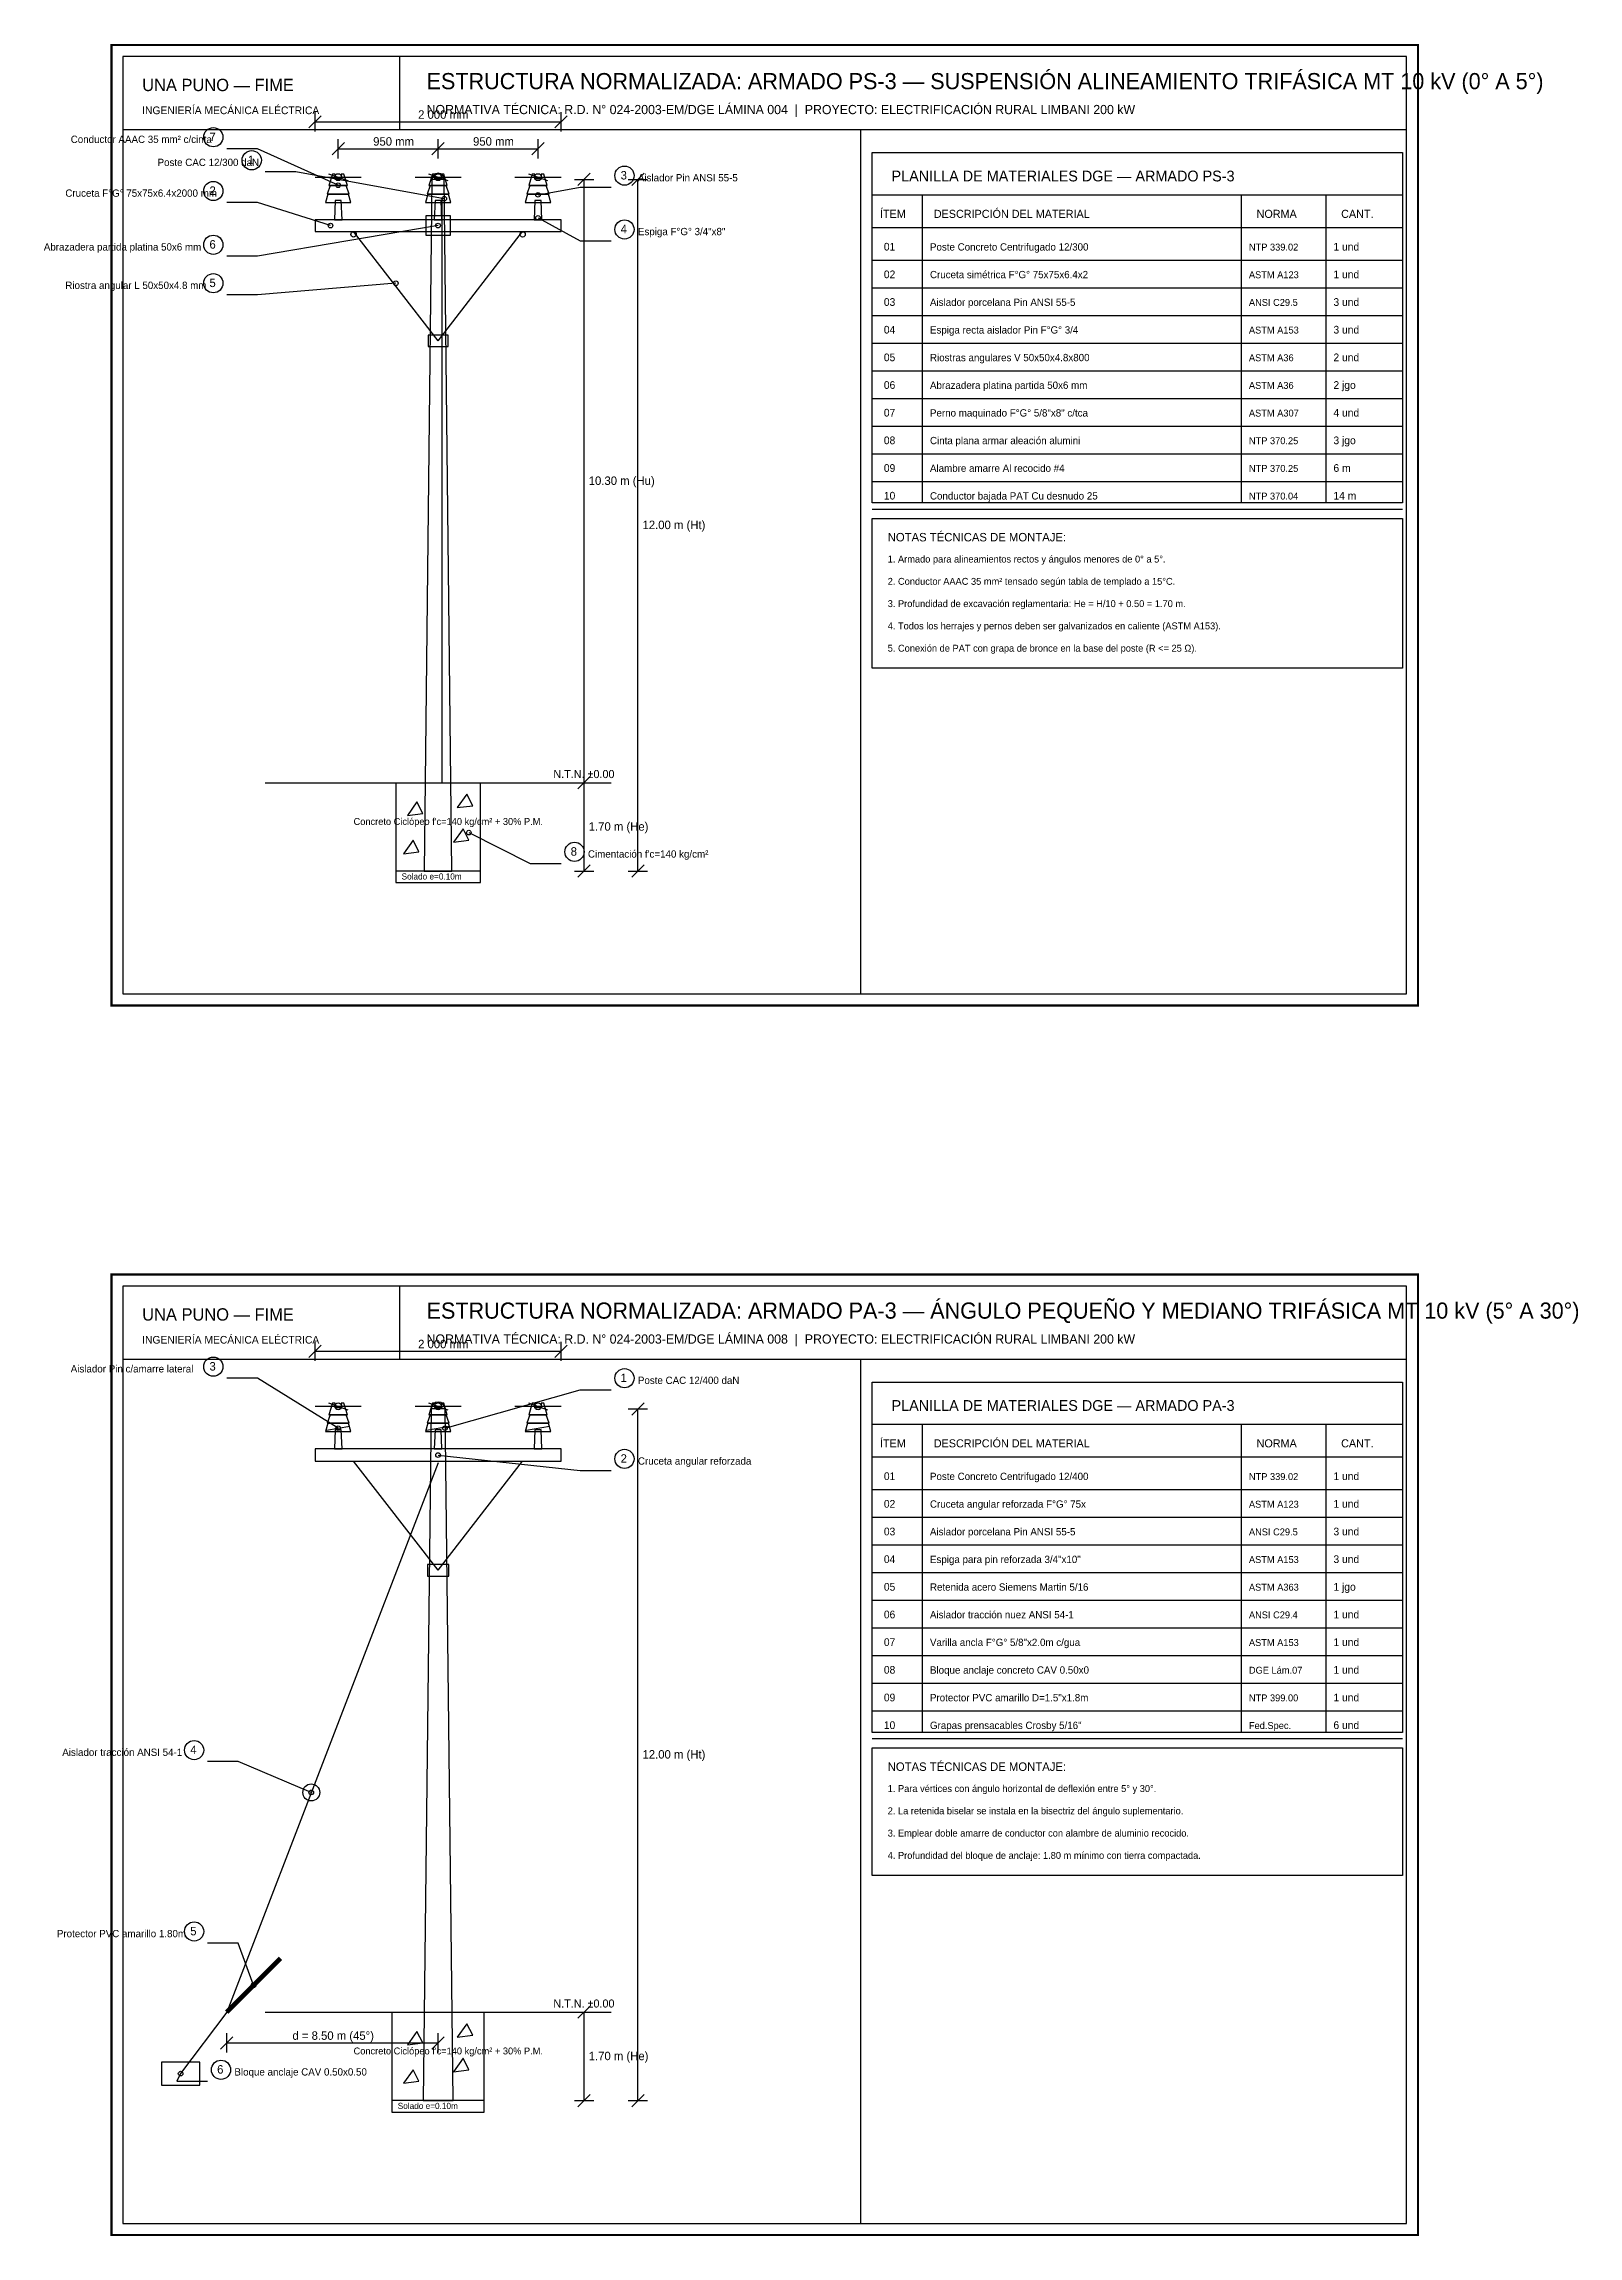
# Model space of a CAD drawing. Header units: metres. Extents: x 425183 to 427629, y 8434421 to 8436790.
# Drawn here: x 426782 to 427182, y 8436180 to 8436750 of the extents above; entities that cross this region are included whole.
import ezdxf

# ---------------------------------------------------------------- set-up
doc = ezdxf.new("R2010")
doc.units = ezdxf.units.M
doc.layers.add('10_DETALLES_ESTRUCTURAS_DGE', color=7, linetype='Continuous')

msp = doc.modelspace()

# ---------------------------------------------------------------- linework, layer by layer
at = {"layer": '10_DETALLES_ESTRUCTURAS_DGE', "color": 2}
for p, q in [((426875, 8436728), (426875, 8436747)), ((426995, 8436503), (426995, 8436728)), ((426998, 8436711), (427136, 8436711)), ((426840, 8436558), (426930, 8436558)), ((426875, 8436408), (426875, 8436427)), ((426995, 8436183), (426995, 8436408)), ((426856, 8436389.5), (426862, 8436390.5)), ((426882, 8436389.5), (426888, 8436390.5)), ((426908, 8436389.5), (426914, 8436390.5)), ((426998, 8436391), (427136, 8436391)), ((426840, 8436238), (426930, 8436238))]:
    msp.add_line(p, q, dxfattribs=at)
at = {"layer": '10_DETALLES_ESTRUCTURAS_DGE', "color": 4}
for p, q in [((426853, 8436727.5), (426853, 8436732.5)), ((426917, 8436727.5), (426917, 8436732.5)), ((426851.4, 8436728.4), (426854.6, 8436731.6)), ((426853, 8436730), (426917, 8436730)), ((426915.4, 8436728.4), (426918.6, 8436731.6)), ((426857.4, 8436721.4), (426860.6, 8436724.6)), ((426859, 8436720.5), (426859, 8436725.5)), ((426859, 8436723), (426885, 8436723)), ((426883.4, 8436721.4), (426886.6, 8436724.6)), ((426883.4, 8436721.4), (426886.6, 8436724.6)), ((426885, 8436720.5), (426885, 8436725.5)), ((426885, 8436720.5), (426885, 8436725.5)), ((426885, 8436723), (426911, 8436723)), ((426909.4, 8436721.4), (426912.6, 8436724.6)), ((426911, 8436720.5), (426911, 8436725.5)), ((426920.5, 8436715), (426925.5, 8436715)), ((426921.4, 8436713.4), (426924.6, 8436716.6)), ((426923, 8436558), (426923, 8436715)), ((426934.5, 8436715), (426939.5, 8436715)), ((426935.4, 8436713.4), (426938.6, 8436716.6)), ((426937, 8436535), (426937, 8436715)), ((426920.5, 8436558), (426925.5, 8436558)), ((426920.5, 8436558), (426925.5, 8436558)), ((426921.4, 8436556.4), (426924.6, 8436559.6)), ((426921.4, 8436556.4), (426924.6, 8436559.6)), ((426923, 8436535), (426923, 8436558)), ((426920.5, 8436535), (426925.5, 8436535)), ((426921.4, 8436533.4), (426924.6, 8436536.6)), ((426934.5, 8436535), (426939.5, 8436535)), ((426935.4, 8436533.4), (426938.6, 8436536.6)), ((426853, 8436407.5), (426853, 8436412.5)), ((426917, 8436407.5), (426917, 8436412.5)), ((426851.4, 8436408.4), (426854.6, 8436411.6)), ((426853, 8436410), (426917, 8436410)), ((426915.4, 8436408.4), (426918.6, 8436411.6)), ((426935.4, 8436393.4), (426938.6, 8436396.6)), ((426934.5, 8436395), (426939.5, 8436395)), ((426937, 8436215), (426937, 8436395)), ((426920.5, 8436238), (426925.5, 8436238)), ((426921.4, 8436236.4), (426924.6, 8436239.6)), ((426923, 8436215), (426923, 8436238)), ((426828.4, 8436228.4), (426831.6, 8436231.6)), ((426830, 8436227.5), (426830, 8436232.5)), ((426830, 8436230), (426885, 8436230)), ((426883.4, 8436228.4), (426886.6, 8436231.6)), ((426885, 8436227.5), (426885, 8436232.5)), ((426920.5, 8436215), (426925.5, 8436215)), ((426921.4, 8436213.4), (426924.6, 8436216.6)), ((426934.5, 8436215), (426939.5, 8436215)), ((426935.4, 8436213.4), (426938.6, 8436216.6))]:
    msp.add_line(p, q, dxfattribs=at)
at = {"layer": '10_DETALLES_ESTRUCTURAS_DGE', "color": 1}
for p, q in [((426853, 8436715.6), (426865, 8436715.6)), ((426879, 8436715.6), (426891, 8436715.6)), ((426905, 8436715.6), (426917, 8436715.6)), ((426853, 8436395.7), (426865, 8436395.7)), ((426879, 8436395.7), (426891, 8436395.7)), ((426905, 8436395.7), (426917, 8436395.7))]:
    msp.add_line(p, q, dxfattribs=at)
at = {"layer": '10_DETALLES_ESTRUCTURAS_DGE', "color": 7}
for p, q in [((426856.5, 8436716.5), (426861.5, 8436714.7)), ((426882.5, 8436716.5), (426887.5, 8436714.7)), ((426908.5, 8436716.5), (426913.5, 8436714.7)), ((427011, 8436711), (427011, 8436630.8)), ((427094, 8436711), (427094, 8436630.8)), ((427116, 8436711), (427116, 8436630.8)), ((426885, 8436673), (426863, 8436701.5)), ((426885, 8436673), (426907, 8436701.5)), ((426998, 8436702.5), (427136, 8436702.5)), ((426856.5, 8436396.6), (426861.5, 8436394.8)), ((426882.5, 8436396.6), (426887.5, 8436394.8)), ((426908.5, 8436396.6), (426913.5, 8436394.8)), ((427011, 8436391), (427011, 8436310.8)), ((427094, 8436391), (427094, 8436310.8)), ((427116, 8436391), (427116, 8436310.8)), ((426885, 8436353), (426863, 8436381.4)), ((426885, 8436353), (426907, 8436381.4)), ((426998, 8436382.5), (427136, 8436382.5)), ((426830, 8436238), (426818, 8436222))]:
    msp.add_line(p, q, dxfattribs=at)
at = {"layer": '10_DETALLES_ESTRUCTURAS_DGE', "color": 3}
msp.add_line((426886, 8436710), (426886, 8436558), dxfattribs=at)
at = {"layer": '10_DETALLES_ESTRUCTURAS_DGE', "color": 250}
for p, q in [((426998, 8436694), (427136, 8436694)), ((426998, 8436686.8), (427136, 8436686.8)), ((426998, 8436679.6), (427136, 8436679.6)), ((426998, 8436672.4), (427136, 8436672.4)), ((426998, 8436665.2), (427136, 8436665.2)), ((426998, 8436658), (427136, 8436658)), ((426998, 8436650.8), (427136, 8436650.8)), ((426998, 8436643.6), (427136, 8436643.6)), ((426998, 8436636.4), (427136, 8436636.4)), ((426998, 8436629.2), (427136, 8436629.2)), ((426998, 8436374), (427136, 8436374)), ((426998, 8436366.8), (427136, 8436366.8)), ((426998, 8436359.6), (427136, 8436359.6)), ((426998, 8436352.4), (427136, 8436352.4)), ((426998, 8436345.2), (427136, 8436345.2)), ((426998, 8436338), (427136, 8436338)), ((426998, 8436330.8), (427136, 8436330.8)), ((426998, 8436323.6), (427136, 8436323.6)), ((426998, 8436316.4), (427136, 8436316.4)), ((426998, 8436309.2), (427136, 8436309.2))]:
    msp.add_line(p, q, dxfattribs=at)
at = {"layer": '10_DETALLES_ESTRUCTURAS_DGE', "color": 6}
msp.add_line((426885, 8436381), (426830, 8436238), dxfattribs=at)
at = {"layer": '10_DETALLES_ESTRUCTURAS_DGE', "color": 7, "const_width": 0.6}
for points in [[(426800, 8436500), (427140, 8436500), (427140, 8436750), (426800, 8436750), (426800, 8436500)], [(426800, 8436180), (427140, 8436180), (427140, 8436430), (426800, 8436430), (426800, 8436180)]]:
    msp.add_lwpolyline(points, dxfattribs=at)
at = {"layer": '10_DETALLES_ESTRUCTURAS_DGE', "color": 2}
for points in [[(426803, 8436503), (427137, 8436503), (427137, 8436747), (426803, 8436747), (426803, 8436503)], [(426803, 8436728), (427137, 8436728)], [(426859, 8436713.5), (426838, 8436723), (426830, 8436723)], [(426886.6, 8436710), (426848, 8436717), (426840, 8436717)], [(426911, 8436711), (426922, 8436713), (426930, 8436713)], [(426857, 8436703), (426838, 8436709), (426830, 8436709)], [(426881.8, 8436700.5), (426888.2, 8436700.5), (426888.2, 8436705.5), (426881.8, 8436705.5), (426881.8, 8436700.5)], [(426911, 8436705), (426922, 8436699), (426930, 8436699)], [(426885, 8436703), (426838, 8436695), (426830, 8436695)], [(426874, 8436688), (426838, 8436685), (426830, 8436685)], [(426882.4, 8436671.5), (426887.6, 8436671.5), (426887.6, 8436674.5), (426882.4, 8436674.5), (426882.4, 8436671.5)], [(426998, 8436626.8), (427136, 8436626.8), (427136, 8436587.8), (426998, 8436587.8), (426998, 8436626.8)], [(426893, 8436545), (426909, 8436537), (426917, 8436537)], [(426803, 8436183), (427137, 8436183), (427137, 8436427), (426803, 8436427), (426803, 8436183)], [(426803, 8436408), (427137, 8436408)], [(426859, 8436390), (426838, 8436403), (426830, 8436403)], [(426886.8, 8436390), (426922, 8436400), (426930, 8436400)], [(426885, 8436383), (426922, 8436379), (426930, 8436379)], [(426882.2, 8436351.5), (426887.8, 8436351.5), (426887.8, 8436354.5), (426882.2, 8436354.5), (426882.2, 8436351.5)], [(426998, 8436306.8), (427136, 8436306.8), (427136, 8436273.6), (426998, 8436273.6), (426998, 8436306.8)], [(426852, 8436295.2), (426833, 8436303.2), (426825, 8436303.2)], [(426837, 8436245), (426833, 8436256), (426825, 8436256)], [(426818, 8436222), (426817, 8436220), (426825, 8436220)]]:
    msp.add_lwpolyline(points, dxfattribs=at)
at = {"layer": '10_DETALLES_ESTRUCTURAS_DGE', "color": 7}
for points in [[(426998, 8436722), (427136, 8436722), (427136, 8436630.8), (426998, 8436630.8), (426998, 8436722)], [(426881.4, 8436535), (426888.6, 8436535), (426886.6, 8436715), (426883.4, 8436715), (426881.4, 8436535)], [(426858, 8436704.5), (426860, 8436704.5), (426859.8, 8436709.5), (426858.2, 8436709.5), (426858, 8436704.5)], [(426884, 8436704.5), (426886, 8436704.5), (426885.8, 8436709.5), (426884.2, 8436709.5), (426884, 8436704.5)], [(426910, 8436704.5), (426912, 8436704.5), (426911.8, 8436709.5), (426910.2, 8436709.5), (426910, 8436704.5)], [(426853, 8436701.5), (426917, 8436701.5), (426917, 8436704.5), (426853, 8436704.5), (426853, 8436701.5)], [(426874, 8436558), (426874, 8436532), (426896, 8436532), (426896, 8436558)], [(426998, 8436402), (427136, 8436402), (427136, 8436310.8), (426998, 8436310.8), (426998, 8436402)], [(426858, 8436384.6), (426860, 8436384.6), (426859.8, 8436389.6), (426858.2, 8436389.6), (426858, 8436384.6)], [(426881.1, 8436215), (426888.9, 8436215), (426886.8, 8436395), (426883.2, 8436395), (426881.1, 8436215)], [(426884, 8436384.6), (426886, 8436384.6), (426885.8, 8436389.6), (426884.2, 8436389.6), (426884, 8436384.6)], [(426910, 8436384.6), (426912, 8436384.6), (426911.8, 8436389.6), (426910.2, 8436389.6), (426910, 8436384.6)], [(426853, 8436381.4), (426917, 8436381.4), (426917, 8436384.6), (426853, 8436384.6), (426853, 8436381.4)], [(426873, 8436238), (426873, 8436212), (426897, 8436212), (426897, 8436238)]]:
    msp.add_lwpolyline(points, dxfattribs=at)
at = {"layer": '10_DETALLES_ESTRUCTURAS_DGE', "color": 1}
for points in [[(426856.6, 8436713.4), (426861.4, 8436713.4), (426860.5, 8436716.4), (426859.8, 8436716.4), (426859.8, 8436715.2), (426858.2, 8436715.2), (426858.2, 8436716.4), (426857.5, 8436716.4), (426856.6, 8436713.4)], [(426882.6, 8436713.4), (426887.4, 8436713.4), (426886.5, 8436716.4), (426885.8, 8436716.4), (426885.8, 8436715.2), (426884.2, 8436715.2), (426884.2, 8436716.4), (426883.5, 8436716.4), (426882.6, 8436713.4)], [(426908.6, 8436713.4), (426913.4, 8436713.4), (426912.5, 8436716.4), (426911.8, 8436716.4), (426911.8, 8436715.2), (426910.2, 8436715.2), (426910.2, 8436716.4), (426909.5, 8436716.4), (426908.6, 8436713.4)], [(426855.7, 8436709), (426862.3, 8436709), (426861.7, 8436711.2), (426856.3, 8436711.2), (426855.7, 8436709)], [(426856.12, 8436711.2), (426861.88, 8436711.2), (426861.1, 8436713.4), (426856.9, 8436713.4), (426856.12, 8436711.2)], [(426881.7, 8436709), (426888.3, 8436709), (426887.7, 8436711.2), (426882.3, 8436711.2), (426881.7, 8436709)], [(426882.12, 8436711.2), (426887.88, 8436711.2), (426887.1, 8436713.4), (426882.9, 8436713.4), (426882.12, 8436711.2)], [(426907.7, 8436709), (426914.3, 8436709), (426913.7, 8436711.2), (426908.3, 8436711.2), (426907.7, 8436709)], [(426908.12, 8436711.2), (426913.88, 8436711.2), (426913.1, 8436713.4), (426908.9, 8436713.4), (426908.12, 8436711.2)], [(426856.6, 8436393.5), (426861.4, 8436393.5), (426860.5, 8436396.5), (426859.8, 8436396.5), (426859.8, 8436395.3), (426858.2, 8436395.3), (426858.2, 8436396.5), (426857.5, 8436396.5), (426856.6, 8436393.5)], [(426882.6, 8436393.5), (426887.4, 8436393.5), (426886.5, 8436396.5), (426885.8, 8436396.5), (426885.8, 8436395.3), (426884.2, 8436395.3), (426884.2, 8436396.5), (426883.5, 8436396.5), (426882.6, 8436393.5)], [(426908.6, 8436393.5), (426913.4, 8436393.5), (426912.5, 8436396.5), (426911.8, 8436396.5), (426911.8, 8436395.3), (426910.2, 8436395.3), (426910.2, 8436396.5), (426909.5, 8436396.5), (426908.6, 8436393.5)], [(426855.7, 8436389.1), (426862.3, 8436389.1), (426861.7, 8436391.3), (426856.3, 8436391.3), (426855.7, 8436389.1)], [(426856.12, 8436391.3), (426861.88, 8436391.3), (426861.1, 8436393.5), (426856.9, 8436393.5), (426856.12, 8436391.3)], [(426881.7, 8436389.1), (426888.3, 8436389.1), (426887.7, 8436391.3), (426882.3, 8436391.3), (426881.7, 8436389.1)], [(426882.12, 8436391.3), (426887.88, 8436391.3), (426887.1, 8436393.5), (426882.9, 8436393.5), (426882.12, 8436391.3)], [(426907.7, 8436389.1), (426914.3, 8436389.1), (426913.7, 8436391.3), (426908.3, 8436391.3), (426907.7, 8436389.1)], [(426908.12, 8436391.3), (426913.88, 8436391.3), (426913.1, 8436393.5), (426908.9, 8436393.5), (426908.12, 8436391.3)]]:
    msp.add_lwpolyline(points, dxfattribs=at)
at = {"layer": '10_DETALLES_ESTRUCTURAS_DGE', "color": 252}
for points in [[(426890, 8436551.5), (426894, 8436552), (426892.5, 8436555), (426890, 8436551.5)], [(426877, 8436549.5), (426881, 8436550), (426879.5, 8436553), (426877, 8436549.5)], [(426889, 8436542.5), (426893, 8436543), (426891.5, 8436546), (426889, 8436542.5)], [(426876, 8436539.5), (426880, 8436540), (426878.5, 8436543), (426876, 8436539.5)], [(426877, 8436229.5), (426881, 8436230), (426879.5, 8436233), (426877, 8436229.5)], [(426890, 8436231.5), (426894, 8436232), (426892.5, 8436235), (426890, 8436231.5)], [(426889, 8436222.5), (426893, 8436223), (426891.5, 8436226), (426889, 8436222.5)], [(426876, 8436219.5), (426880, 8436220), (426878.5, 8436223), (426876, 8436219.5)]]:
    msp.add_lwpolyline(points, dxfattribs=at)
at = {"layer": '10_DETALLES_ESTRUCTURAS_DGE', "color": 4}
for points in [[(426874, 8436532), (426896, 8436532), (426896, 8436535), (426874, 8436535), (426874, 8436532)], [(426873, 8436212), (426897, 8436212), (426897, 8436215), (426873, 8436215), (426873, 8436212)]]:
    msp.add_lwpolyline(points, dxfattribs=at)
at = {"layer": '10_DETALLES_ESTRUCTURAS_DGE', "color": 2, "const_width": 1.2}
msp.add_lwpolyline([(426844, 8436252), (426830, 8436238)], dxfattribs=at)
at = {"layer": '10_DETALLES_ESTRUCTURAS_DGE', "color": 6}
msp.add_lwpolyline([(426813, 8436219), (426823, 8436219), (426823, 8436225), (426813, 8436225), (426813, 8436219)], dxfattribs=at)
at = {"layer": '10_DETALLES_ESTRUCTURAS_DGE', "color": 1}
for centre in [(426826.5, 8436726), (426836.5, 8436720), (426933.5, 8436716), (426826.5, 8436712), (426933.5, 8436702), (426826.5, 8436698), (426826.5, 8436688), (426920.5, 8436540), (426826.5, 8436406), (426933.5, 8436403), (426933.5, 8436382), (426821.5, 8436306.2), (426821.5, 8436259), (426828.5, 8436223)]:
    msp.add_circle(centre, 2.5, dxfattribs=at)
at = {"layer": '10_DETALLES_ESTRUCTURAS_DGE', "color": 2}
for centre, radius in [((426859, 8436715.6), 0.9), ((426885, 8436715.6), 0.9), ((426911, 8436715.6), 0.9), ((426859, 8436713.5), 0.6), ((426886.6, 8436710), 0.6), ((426911, 8436711), 0.6), ((426857, 8436703), 0.6), ((426885, 8436703), 0.6), ((426911, 8436705), 0.6), ((426874, 8436688), 0.6), ((426893, 8436545), 0.6), ((426859, 8436395.7), 0.9), ((426885, 8436395.7), 0.9), ((426911, 8436395.7), 0.9), ((426859, 8436390), 0.6), ((426886.8, 8436390), 0.6), ((426885, 8436383), 0.6), ((426852, 8436295.2), 2.2), ((426852, 8436295.2), 0.6), ((426837, 8436245), 0.6), ((426818, 8436222), 0.6)]:
    msp.add_circle(centre, radius, dxfattribs=at)
at = {"layer": '10_DETALLES_ESTRUCTURAS_DGE', "color": 7}
for centre in [(426863, 8436700.7), (426907, 8436700.7)]:
    msp.add_circle(centre, 0.7, dxfattribs=at)
for centre, radius in [((426885, 8436715), 1.6), ((426885, 8436395), 1.8)]:
    msp.add_arc(centre, radius, 0, 180, dxfattribs=at)

# ---------------------------------------------------------------- texts
at = {"layer": '10_DETALLES_ESTRUCTURAS_DGE', "color": 2}
for s, height, p in [('ESTRUCTURA NORMALIZADA: ARMADO PS-3 — SUSPENSIÓN ALINEAMIENTO TRIFÁSICA MT 10 kV (0° A 5°)', 4.2, (426882, 8436738.5)), ('UNA PUNO — FIME', 3.2, (426808, 8436738)), ('PLANILLA DE MATERIALES DGE — ARMADO PS-3', 2.8, (427003, 8436714.5)), ('1 und', 2, (427118, 8436696.5)), ('1 und', 2, (427118, 8436689.3)), ('3 und', 2, (427118, 8436682.1)), ('3 und', 2, (427118, 8436674.9)), ('2 und', 2, (427118, 8436667.7)), ('2 jgo', 2, (427118, 8436660.5)), ('4 und', 2, (427118, 8436653.3)), ('3 jgo', 2, (427118, 8436646.1)), ('6 m', 2, (427118, 8436638.9)), ('14 m', 2, (427118, 8436631.7)), ('NOTAS TÉCNICAS DE MONTAJE:', 2.2, (427002, 8436620.8)), ('N.T.N. ±0.00', 2.1, (426915, 8436559.2)), ('ESTRUCTURA NORMALIZADA: ARMADO PA-3 — ÁNGULO PEQUEÑO Y MEDIANO TRIFÁSICA MT 10 kV (5° A 30°)', 4.2, (426882, 8436418.5)), ('UNA PUNO — FIME', 3.2, (426808, 8436418)), ('PLANILLA DE MATERIALES DGE — ARMADO PA-3', 2.8, (427003, 8436394.5)), ('1 und', 2, (427118, 8436376.5)), ('1 und', 2, (427118, 8436369.3)), ('3 und', 2, (427118, 8436362.1)), ('3 und', 2, (427118, 8436354.9)), ('1 jgo', 2, (427118, 8436347.7)), ('1 und', 2, (427118, 8436340.5)), ('1 und', 2, (427118, 8436333.3)), ('1 und', 2, (427118, 8436326.1)), ('1 und', 2, (427118, 8436318.9)), ('6 und', 2, (427118, 8436311.7)), ('NOTAS TÉCNICAS DE MONTAJE:', 2.2, (427002, 8436300.8)), ('N.T.N. ±0.00', 2.1, (426915, 8436239.2))]:
    msp.add_text(s, height=height, dxfattribs=at).set_placement(p)
at = {"layer": '10_DETALLES_ESTRUCTURAS_DGE', "color": 7}
for s, height, p in [('INGENIERÍA MECÁNICA ELÉCTRICA', 2, (426808, 8436732)), ('2 000 mm', 2.2, (426879.8, 8436730.8)), ('Conductor AAAC 35 mm² c/cinta', 1.9, (426789.4, 8436724.5)), ('7', 2.2, (426825.5, 8436725)), ('Poste CAC 12/300 daN', 1.9, (426812, 8436718.5)), ('1', 2.2, (426835.5, 8436719)), ('950 mm', 2.2, (426868.1, 8436723.8)), ('950 mm', 2.2, (426894.1, 8436723.8)), ('3', 2.2, (426932.5, 8436715)), ('Aislador Pin ANSI 55-5', 1.9, (426937, 8436714.5)), ('Cruceta F°G° 75x75x6.4x2000 mm', 1.9, (426788, 8436710.5)), ('2', 2.2, (426825.5, 8436711)), ('Abrazadera partida platina 50x6 mm', 1.9, (426782.4, 8436696.5)), ('6', 2.2, (426825.5, 8436697)), ('4', 2.2, (426932.5, 8436701)), ('Espiga F°G° 3/4"x8"', 1.9, (426937, 8436700.5)), ('01', 2, (427001, 8436696.5)), ('Poste Concreto Centrifugado 12/300', 1.9, (427013, 8436696.5)), ('Riostra angular L 50x50x4.8 mm', 1.9, (426788, 8436686.5)), ('5', 2.2, (426825.5, 8436687)), ('02', 2, (427001, 8436689.3)), ('Cruceta simétrica F°G° 75x75x6.4x2', 1.9, (427013, 8436689.3)), ('03', 2, (427001, 8436682.1)), ('Aislador porcelana Pin ANSI 55-5', 1.9, (427013, 8436682.1)), ('04', 2, (427001, 8436674.9)), ('Espiga recta aislador Pin F°G° 3/4', 1.9, (427013, 8436674.9)), ('05', 2, (427001, 8436667.7)), ('Riostras angulares V 50x50x4.8x800', 1.9, (427013, 8436667.7)), ('06', 2, (427001, 8436660.5)), ('Abrazadera platina partida 50x6 mm', 1.9, (427013, 8436660.5)), ('07', 2, (427001, 8436653.3)), ('Perno maquinado F°G° 5/8"x8" c/tca', 1.9, (427013, 8436653.3)), ('08', 2, (427001, 8436646.1)), ('Cinta plana armar aleación alumini', 1.9, (427013, 8436646.1)), ('09', 2, (427001, 8436638.9)), ('Alambre amarre Al recocido #4', 1.9, (427013, 8436638.9)), ('10.30 m (Hu)', 2.2, (426924.2, 8436635.5)), ('10', 2, (427001, 8436631.7)), ('Conductor bajada PAT Cu desnudo 25', 1.9, (427013, 8436631.7)), ('12.00 m (Ht)', 2.2, (426938.2, 8436624)), ('1. Armado para alineamientos rectos y ángulos menores de 0° a 5°.', 1.8, (427002, 8436615.3)), ('2. Conductor AAAC 35 mm² tensado según tabla de templado a 15°C.', 1.8, (427002, 8436609.5)), ('3. Profundidad de excavación reglamentaria: He = H/10 + 0.50 = 1.70 m.', 1.8, (427002, 8436603.7)), ('4. Todos los herrajes y pernos deben ser galvanizados en caliente (ASTM A153).', 1.8, (427002, 8436597.9)), ('5. Conexión de PAT con grapa de bronce en la base del poste (R <= 25 Ω).', 1.8, (427002, 8436592.1)), ("Concreto Ciclópeo f'c=140 kg/cm² + 30% P.M.", 1.8, (426863, 8436547)), ('1.70 m (He)', 2.2, (426924.2, 8436545.5)), ('8', 2.2, (426919.5, 8436539)), ("Cimentación f'c=140 kg/cm²", 1.9, (426924, 8436538.5)), ('INGENIERÍA MECÁNICA ELÉCTRICA', 2, (426808, 8436412)), ('2 000 mm', 2.2, (426879.8, 8436410.8)), ('3', 2.2, (426825.5, 8436405)), ('Aislador Pin c/amarre lateral', 1.9, (426789.4, 8436404.5)), ('1', 2.2, (426932.5, 8436402)), ('Poste CAC 12/400 daN', 1.9, (426937, 8436401.5)), ('2', 2.2, (426932.5, 8436381)), ('Cruceta angular reforzada', 1.9, (426937, 8436380.5)), ('01', 2, (427001, 8436376.5)), ('Poste Concreto Centrifugado 12/400', 1.9, (427013, 8436376.5)), ('02', 2, (427001, 8436369.3)), ('Cruceta angular reforzada F°G° 75x', 1.9, (427013, 8436369.3)), ('03', 2, (427001, 8436362.1)), ('Aislador porcelana Pin ANSI 55-5', 1.9, (427013, 8436362.1)), ('04', 2, (427001, 8436354.9)), ('Espiga para pin reforzada 3/4"x10"', 1.9, (427013, 8436354.9)), ('05', 2, (427001, 8436347.7)), ('Retenida acero Siemens Martin 5/16', 1.9, (427013, 8436347.7)), ('06', 2, (427001, 8436340.5)), ('Aislador tracción nuez ANSI 54-1', 1.9, (427013, 8436340.5)), ('07', 2, (427001, 8436333.3)), ('Varilla ancla F°G° 5/8"x2.0m c/gua', 1.9, (427013, 8436333.3)), ('08', 2, (427001, 8436326.1)), ('Bloque anclaje concreto CAV 0.50x0', 1.9, (427013, 8436326.1)), ('09', 2, (427001, 8436318.9)), ('Protector PVC amarillo D=1.5"x1.8m', 1.9, (427013, 8436318.9)), ('10', 2, (427001, 8436311.7)), ('Grapas prensacables Crosby 5/16"', 1.9, (427013, 8436311.7)), ('Aislador tracción ANSI 54-1', 1.9, (426787.2, 8436304.7)), ('4', 2.2, (426820.5, 8436305.2)), ('12.00 m (Ht)', 2.2, (426938.2, 8436304)), ('1. Para vértices con ángulo horizontal de deflexión entre 5° y 30°.', 1.8, (427002, 8436295.3)), ('2. La retenida biselar se instala en la bisectriz del ángulo suplementario.', 1.8, (427002, 8436289.5)), ('3. Emplear doble amarre de conductor con alambre de aluminio recocido.', 1.8, (427002, 8436283.7)), ('4. Profundidad del bloque de anclaje: 1.80 m mínimo con tierra compactada.', 1.8, (427002, 8436277.9)), ('Protector PVC amarillo 1.80m', 1.9, (426785.8, 8436257.5)), ('5', 2.2, (426820.5, 8436258)), ('d = 8.50 m (45°)', 2.2, (426847.1, 8436230.8)), ('6', 2.2, (426827.5, 8436222)), ("Concreto Ciclópeo f'c=140 kg/cm² + 30% P.M.", 1.8, (426863, 8436227)), ('1.70 m (He)', 2.2, (426924.2, 8436225.5)), ('Bloque anclaje CAV 0.50x0.50', 1.9, (426832, 8436221.5))]:
    msp.add_text(s, height=height, dxfattribs=at).set_placement(p)
at = {"layer": '10_DETALLES_ESTRUCTURAS_DGE', "color": 4}
for s, height, p in [('NORMATIVA TÉCNICA: R.D. N° 024-2003-EM/DGE LÁMINA 004  |  PROYECTO: ELECTRIFICACIÓN RURAL LIMBANI 200 kW', 2.4, (426882, 8436732)), ('ÍTEM', 2.1, (427000, 8436705)), ('DESCRIPCIÓN DEL MATERIAL', 2.1, (427014, 8436705)), ('NORMA', 2.1, (427098, 8436705)), ('CANT.', 2.1, (427120, 8436705)), ('Solado e=0.10m', 1.6, (426875.5, 8436532.8)), ('NORMATIVA TÉCNICA: R.D. N° 024-2003-EM/DGE LÁMINA 008  |  PROYECTO: ELECTRIFICACIÓN RURAL LIMBANI 200 kW', 2.4, (426882, 8436412)), ('ÍTEM', 2.1, (427000, 8436385)), ('DESCRIPCIÓN DEL MATERIAL', 2.1, (427014, 8436385)), ('NORMA', 2.1, (427098, 8436385)), ('CANT.', 2.1, (427120, 8436385)), ('Solado e=0.10m', 1.6, (426874.5, 8436212.8))]:
    msp.add_text(s, height=height, dxfattribs=at).set_placement(p)
at = {"layer": '10_DETALLES_ESTRUCTURAS_DGE', "color": 3}
for s, p in [('NTP 339.02', (427096, 8436696.5)), ('ASTM A123', (427096, 8436689.3)), ('ANSI C29.5', (427096, 8436682.1)), ('ASTM A153', (427096, 8436674.9)), ('ASTM A36', (427096, 8436667.7)), ('ASTM A36', (427096, 8436660.5)), ('ASTM A307', (427096, 8436653.3)), ('NTP 370.25', (427096, 8436646.1)), ('NTP 370.25', (427096, 8436638.9)), ('NTP 370.04', (427096, 8436631.7)), ('NTP 339.02', (427096, 8436376.5)), ('ASTM A123', (427096, 8436369.3)), ('ANSI C29.5', (427096, 8436362.1)), ('ASTM A153', (427096, 8436354.9)), ('ASTM A363', (427096, 8436347.7)), ('ANSI C29.4', (427096, 8436340.5)), ('ASTM A153', (427096, 8436333.3)), ('DGE Lám.07', (427096, 8436326.1)), ('NTP 399.00', (427096, 8436318.9)), ('Fed.Spec.', (427096, 8436311.7))]:
    msp.add_text(s, height=1.8, dxfattribs=at).set_placement(p)

doc.saveas('drawing.dxf')
